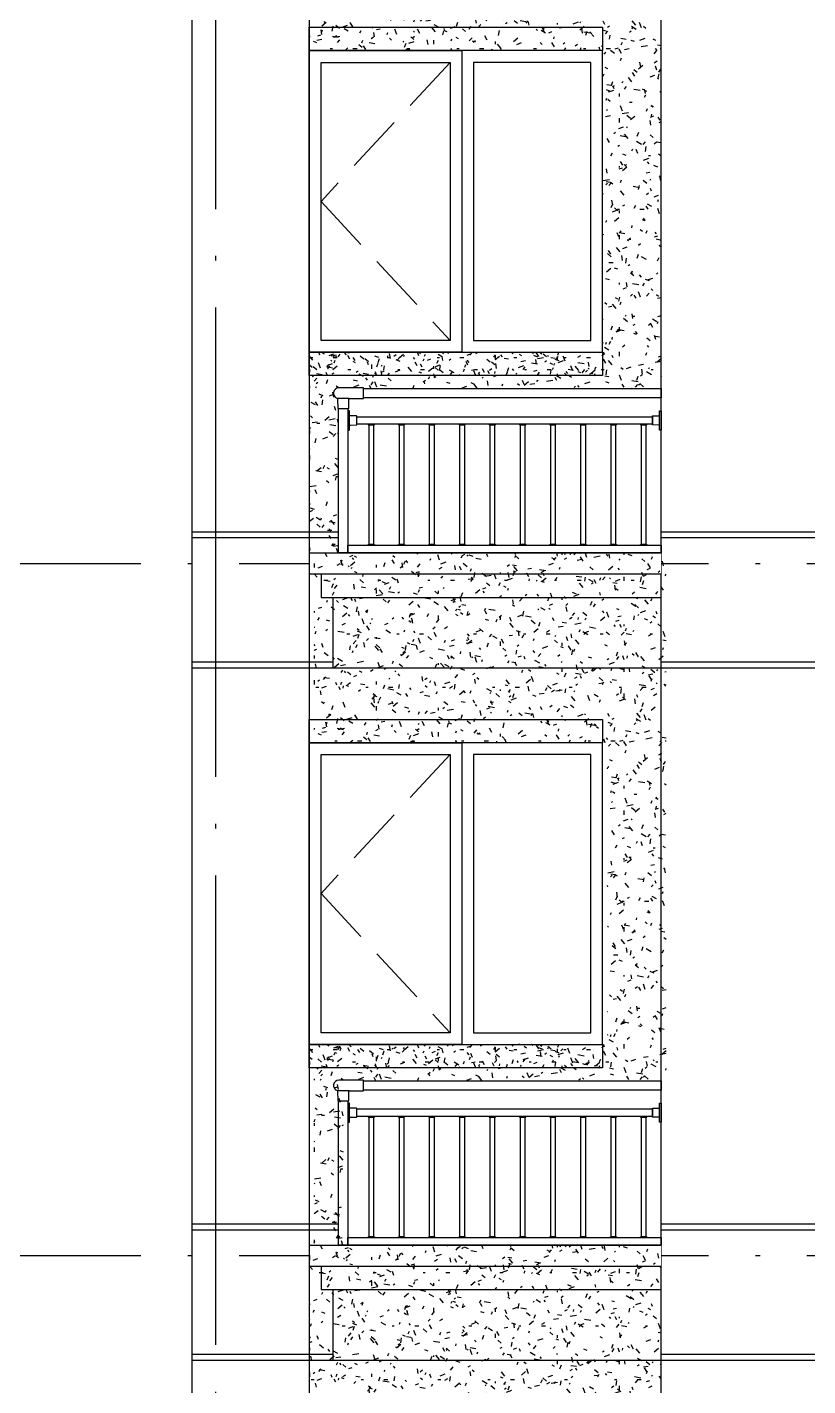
# Model space of a CAD drawing. Extents: x -12446 to 284554, y -295110 to 165007.
# Drawn here: x 801 to 4129, y -235309 to -229519 of the extents above; entities that cross this region are included whole.
import ezdxf

# ---------------------------------------------------------------- set-up
doc = ezdxf.new("R2010")
doc.units = 0
doc.header["$LTSCALE"] = 1000
doc.linetypes.add('AX-14-E$0$AX-85-M02$0$DASH', pattern=[0.35, 0.25, -0.1])
doc.linetypes.add('AX-14-E$0$DOTE', pattern=[2.42, 2, -0.2, 0.02, -0.2])
doc.layers.get('0').update_dxf_attribs({"linetype": 'CONTINUOUS'})
for name, color, linetype in [('A-Anno-Note', 241, 'CONTINUOUS'), ('AX-14-comp-tc$0$AX-T-LMCZ-Z$0$AX-13-E01-E03$0$A-Detl-Patt', 8, 'CONTINUOUS'), ('AX-14-comp-tc$0$灰褐色真石漆', 15, 'CONTINUOUS'), ('AX-14-E$0$A-Detl-Fine', 152, 'CONTINUOUS'), ('AX-14-E$0$A-Detl-Patt', 8, 'CONTINUOUS'), ('AX-14-E$0$A-Detl-Thin', 131, 'CONTINUOUS'), ('AX-14-E$0$A-elev-FIXT', 9, 'CONTINUOUS'), ('AX-14-E$0$A-elev-HRAL', 61, 'CONTINUOUS'), ('AX-14-E$0$栏杆型材', 82, 'CONTINUOUS'), ('AX-14-E$0$阳台栏杆扶手', 82, 'CONTINUOUS')]:
    doc.layers.add(name, color=color, linetype=linetype)
doc.layers.add('AX-14-E$0$A-Grid', color=222, linetype='AX-14-E$0$DOTE', plot=False)

# ---------------------------------------------------------------- blocks, each defined once
blk = doc.blocks.new('AX-14-E$0$4080转角立图')
at = {"layer": 'AX-14-E$0$A-elev-FIXT', "linetype": 'Continuous'}
blk.add_line((25.6, 42), (-24.3, 42), dxfattribs=at)
blk.add_lwpolyline([(-25.3, 43, -0.327139), (-24.2, 41.5), (-23.5, 0), (23.5, 0), (24.2, 40.5, -0.409111), (25.7, 42), (85.3, 42, 0.414214), (86.8, 43.5), (86.8, 86.5, 0.414214), (85.3, 88), (-18.8, 88, 0.865157)], format="xyb", close=True, dxfattribs=at)
blk = doc.blocks.new('AX-14-E$0$32固定座立面')
at = {"layer": 'AX-14-E$0$栏杆型材', "color": 6, "linetype": 'Continuous'}
blk.add_line((-7, -22.5), (-7, 22.5), dxfattribs=at)
blk.add_lwpolyline([(-7, -22.5, 0.41166), (-10, -19.5), (-36, -19.3, -0.41166), (-37, -18.3), (-37, 18.3, -0.41166), (-36, 19.3), (-10, 19.5, 0.41166), (-7, 22.5), (-7, 39, -0.41166), (-5, 41), (0, 41.1), (0, -41.1), (-5, -41, -0.41166), (-7, -39)], format="xyb", close=True, dxfattribs=at)
blk = doc.blocks.new('AX-14-E$0$A$C4D5E14F1')
at = {"layer": 'AX-14-E$0$A-Detl-Fine'}
for points in [[(100, 2900), (650, 2900), (650, 1715), (100, 1715)], [(1250, 2900), (750, 2900), (750, 1715), (1250, 1715)]]:
    blk.add_lwpolyline(points, close=True, dxfattribs=at)
at = {"layer": 'AX-14-E$0$A-Detl-Patt', "linetype": 'AX-14-E$0$AX-85-M02$0$DASH'}
blk.add_lwpolyline([(650, 2900), (100, 2307.5), (650, 1715)], dxfattribs=at)
at = {"layer": 'AX-14-E$0$A-Detl-Thin'}
blk.add_line((-450, 765), (-450, 3715), dxfattribs=at)
for points in [[(1550, 320), (1550, 3270)], [(1550, 320), (1550, 810)], [(150, 620), (1550, 620)], [(150, 320), (1550, 320)]]:
    blk.add_lwpolyline(points, dxfattribs=at)
for points in [[(50, 3050), (1300, 3050), (1300, 2950), (50, 2950)], [(50, 2950), (700, 2950), (700, 1665), (50, 1665)], [(1300, 2950), (700, 2950), (700, 1665), (1300, 1665)], [(50, 1665), (1300, 1665), (1300, 1565), (50, 1565)]]:
    blk.add_lwpolyline(points, close=True, dxfattribs=at)
at = {"layer": 'AX-14-E$0$A-elev-HRAL', "ltscale": 10}
for points in [[(302, 1358, 0.414214), (301.5, 1357.5), (301.5, 1355.5, 0.414214), (302, 1355), (327, 1355, 0.414214), (327.5, 1355.5), (327.5, 1357.5, 0.414214), (327, 1358)], [(431, 1358, 0.414214), (430.5, 1357.5), (430.5, 1355.5, 0.414214), (431, 1355), (456, 1355, 0.414214), (456.5, 1355.5), (456.5, 1357.5, 0.414214), (456, 1358)], [(560, 1358, 0.414214), (559.5, 1357.5), (559.5, 1355.5, 0.414214), (560, 1355), (585, 1355, 0.414214), (585.5, 1355.5), (585.5, 1357.5, 0.414214), (585, 1358)], [(689, 1358, 0.414214), (688.5, 1357.5), (688.5, 1355.5, 0.414214), (689, 1355), (714, 1355, 0.414214), (714.5, 1355.5), (714.5, 1357.5, 0.414214), (714, 1358)], [(818, 1358, 0.414214), (817.5, 1357.5), (817.5, 1355.5, 0.414214), (818, 1355), (843, 1355, 0.414214), (843.5, 1355.5), (843.5, 1357.5, 0.414214), (843, 1358)], [(947, 1358, 0.414214), (946.5, 1357.5), (946.5, 1355.5, 0.414214), (947, 1355), (972, 1355, 0.414214), (972.5, 1355.5), (972.5, 1357.5, 0.414214), (972, 1358)], [(1076, 1358, 0.414214), (1075.5, 1357.5), (1075.5, 1355.5, 0.414214), (1076, 1355), (1101, 1355, 0.414214), (1101.5, 1355.5), (1101.5, 1357.5, 0.414214), (1101, 1358)], [(1205, 1358, 0.414214), (1204.5, 1357.5), (1204.5, 1355.5, 0.414214), (1205, 1355), (1230, 1355, 0.414214), (1230.5, 1355.5), (1230.5, 1357.5, 0.414214), (1230, 1358)], [(1334, 1358, 0.414214), (1333.5, 1357.5), (1333.5, 1355.5, 0.414214), (1334, 1355), (1359, 1355, 0.414214), (1359.5, 1355.5), (1359.5, 1357.5, 0.414214), (1359, 1358)], [(1463, 1358, 0.414214), (1462.5, 1357.5), (1462.5, 1355.5, 0.414214), (1463, 1355), (1488, 1355, 0.414214), (1488.5, 1355.5), (1488.5, 1357.5, 0.414214), (1488, 1358)], [(302, 842, -0.414214), (301.5, 842.5), (301.5, 844.5, -0.414214), (302, 845), (327, 845, -0.414214), (327.5, 844.5), (327.5, 842.5, -0.414214), (327, 842)], [(431, 842, -0.414214), (430.5, 842.5), (430.5, 844.5, -0.414214), (431, 845), (456, 845, -0.414214), (456.5, 844.5), (456.5, 842.5, -0.414214), (456, 842)], [(560, 842, -0.414214), (559.5, 842.5), (559.5, 844.5, -0.414214), (560, 845), (585, 845, -0.414214), (585.5, 844.5), (585.5, 842.5, -0.414214), (585, 842)], [(689, 842, -0.414214), (688.5, 842.5), (688.5, 844.5, -0.414214), (689, 845), (714, 845, -0.414214), (714.5, 844.5), (714.5, 842.5, -0.414214), (714, 842)], [(818, 842, -0.414214), (817.5, 842.5), (817.5, 844.5, -0.414214), (818, 845), (843, 845, -0.414214), (843.5, 844.5), (843.5, 842.5, -0.414214), (843, 842)], [(947, 842, -0.414214), (946.5, 842.5), (946.5, 844.5, -0.414214), (947, 845), (972, 845, -0.414214), (972.5, 844.5), (972.5, 842.5, -0.414214), (972, 842)], [(1076, 842, -0.414214), (1075.5, 842.5), (1075.5, 844.5, -0.414214), (1076, 845), (1101, 845, -0.414214), (1101.5, 844.5), (1101.5, 842.5, -0.414214), (1101, 842)], [(1205, 842, -0.414214), (1204.5, 842.5), (1204.5, 844.5, -0.414214), (1205, 845), (1230, 845, -0.414214), (1230.5, 844.5), (1230.5, 842.5, -0.414214), (1230, 842)], [(1334, 842, -0.414214), (1333.5, 842.5), (1333.5, 844.5, -0.414214), (1334, 845), (1359, 845, -0.414214), (1359.5, 844.5), (1359.5, 842.5, -0.414214), (1359, 842)], [(1463, 842, -0.414214), (1462.5, 842.5), (1462.5, 844.5, -0.414214), (1463, 845), (1488, 845, -0.414214), (1488.5, 844.5), (1488.5, 842.5, -0.414214), (1488, 842)]]:
    blk.add_lwpolyline(points, format="xyb", close=True, dxfattribs=at)
for points in [[(324, 845), (305, 845), (305, 1355), (324, 1355)], [(453, 845), (434, 845), (434, 1355), (453, 1355)], [(582, 845), (563, 845), (563, 1355), (582, 1355)], [(711, 845), (692, 845), (692, 1355), (711, 1355)], [(840, 845), (821, 845), (821, 1355), (840, 1355)], [(969, 845), (950, 845), (950, 1355), (969, 1355)], [(1098, 845), (1079, 845), (1079, 1355), (1098, 1355)], [(1227, 845), (1208, 845), (1208, 1355), (1227, 1355)], [(1356, 845), (1337, 845), (1337, 1355), (1356, 1355)], [(1485, 845), (1466, 845), (1466, 1355), (1485, 1355)]]:
    blk.add_lwpolyline(points, close=True, dxfattribs=at)
at = {"layer": 'AX-14-E$0$栏杆型材'}
blk.add_lwpolyline([(252, 1390), (1513, 1390), (1513, 1358), (252, 1358)], close=True, dxfattribs=at)
at = {"layer": 'AX-14-E$0$阳台栏杆扶手'}
blk.add_lwpolyline([(1550, 1470), (281.8, 1470), (281.8, 1510), (1550, 1510)], close=True, dxfattribs=at)
at = {"layer": 'AX-14-E$0$A-elev-HRAL'}
for name, p in [('AX-14-E$0$4080转角立图', (195, 1425)), ('AX-14-E$0$32固定座立面', (1550, 1374))]:
    blk.add_blockref(name, p, dxfattribs=at)
at = {"layer": 'AX-14-E$0$A-elev-HRAL', "xscale": -1}
blk.add_blockref('AX-14-E$0$32固定座立面', (215, 1374), dxfattribs=at)
blk.add_wipeout([(50, 810), (1550, 810), (1550, 720), (50, 720)]).dxf.layer = 'AX-14-E$0$A-Detl-Thin'
at = {"layer": 'AX-14-E$0$A-Detl-Thin'}
for points in [[(50, 810), (1550, 810)], [(50, 810), (50, 720), (100, 720), (100, 620), (150, 620), (150, 320)], [(100, 720), (1550, 720)]]:
    blk.add_lwpolyline(points, dxfattribs=at)
at = {"layer": 'AX-14-E$0$栏杆型材'}
for points in [[(175, 1425), (215, 1425), (215, 810), (175, 810)], [(215, 842), (1550, 842), (1550, 810), (215, 810)]]:
    blk.add_lwpolyline(points, close=True, dxfattribs=at)
blk = doc.blocks.new('AX-14-E$0$wyhrehaw3yrjret')
at = {"layer": 'AX-14-E$0$A-Detl-Patt'}
for p, q in [((61836.2, 177184.7), (62461.2, 177184.7)), ((63836.2, 177184.7), (64661.2, 177184.7)), ((61836.2, 177159.7), (62461.2, 177159.7)), ((63836.2, 177159.7), (64661.2, 177159.7)), ((61836.2, 176629.7), (62436.2, 176629.7)), ((61836.2, 176604.7), (62436.2, 176604.7)), ((63836.2, 176629.7), (64636.2, 176629.7)), ((63836.2, 176604.7), (64636.2, 176604.7)), ((61836.2, 174234.7), (62461.2, 174234.7)), ((63836.2, 174234.7), (64661.2, 174234.7)), ((61836.2, 174209.7), (62461.2, 174209.7)), ((63836.2, 174209.7), (64661.2, 174209.7)), ((61836.2, 173679.7), (62436.2, 173679.7)), ((61836.2, 173654.7), (62436.2, 173654.7)), ((63836.2, 173679.7), (64636.2, 173679.7)), ((63836.2, 173654.7), (64636.2, 173654.7))]:
    blk.add_line(p, q, dxfattribs=at)
blk = doc.blocks.new('AX-14-comp-tc')
at = {"layer": 'AX-14-comp-tc$0$灰褐色真石漆'}
h = blk.add_hatch(dxfattribs=at)
h.set_pattern_fill('离散材料', color=256, scale=50)
h.set_pattern_definition([(0, (-60267.77, -400382.6), (132, 228), [12, -201, 9, -87, 18, -213]), (10, (-60324.77, -400259.6), (80.67614, 285.3443), [21, -51, 27, -159, 15, -198]), (20, (-60354.77, -400355.6), (133.47095, 220.97625), [24, -165, 21, -123, 15, -96]), (30, (-60267.77, -400373.6), (-21.96926, 254.05187), [15, -99, 12, -147, 9, -195]), (40, (-60351.77, -400307.6), (33.83592, 216.37036), [12, -132, 9, -84, 24, -153]), (50, (-60306.77, -400415.6), (-80.24786, 235.7335), [6, -111, 15, -183, 18, -93]), (60, (-60297.77, -400394.6), (-99.47303, 223.70766), [15, -123, 6, -144, 12, -111]), (70, (-60330.77, -400430.6), (-109.89227, 215.58685), [9, -57, 18, -96, 12, -132]), (80, (-60315.77, -400253.6), (-208.56534, 164.71945), [21, -132, 9, -156, 18, -147]), (90, (-60297.77, -400382.6), (-264, 111), [18, -93, 12, -183, 6, -186]), (100, (-60345.77, -400289.6), (-247.97146, 145.1453), [21, -117, 18, -96, 21, -219]), (110, (-60366.77, -400460.6), (-240.44034, 81.69114), [24, -78, 12, -159, 18, -174]), (120, (-60447.77, -400424.6), (-286.64994, 28.49227), [15, -201, 18, -93, 21, -123]), (130, (-60381.77, -400490.6), (-279.10777, 71.26608), [9, -66, 12, -129, 24, -168]), (140, (-60471.77, -400250.6), (-220.59685, -34.20569), [18, -108, 21, -93, 12, -126]), (150, (-60222.77, -400508.6), (-204.82497, -120.76726), [12, -84, 24, -186, 21, -171]), (160, (-60420.77, -400340.6), (-237.90107, -162.4287), [18, -126, 15, -114, 12, -183]), (170, (-60402.77, -400412.6), (-215.64405, -169.12317), [27, -99, 18, -135, 24, -132])])
h.paths.add_polyline_path([(1852.4, -238181.9), (1977.4, -238181.9), (1977.4, -237566.9), (1973.9, -237566.9), (1972.9, -237524.5), (1957.1, -237517.3), (1954.1, -237503.2), (1955.8, -237492.7), (1963.5, -237482.2), (1978.6, -237478.9), (2083.7, -237479.3), (2084.1, -237481.9), (3315.4, -237481.9), (3344.5, -237481.5), (3345.4, -237462.8), (3347.4, -237460.8), (3352.4, -237460.8), (3352.4, -235231.9), (1852.4, -235231.9), (1852.4, -236041.9), (3102.4, -236041.9), (3102.4, -237326.9), (1852.4, -237326.9)])
h = blk.add_hatch(dxfattribs=at)
h.set_pattern_fill('离散材料', color=256, scale=50)
h.set_pattern_definition([(0, (-60267.77, -459382.6), (132, 228), [12, -201, 9, -87, 18, -213]), (10, (-60324.77, -459259.6), (80.67614, 285.3443), [21, -51, 27, -159, 15, -198]), (20, (-60354.77, -459355.6), (133.47095, 220.97625), [24, -165, 21, -123, 15, -96]), (30, (-60267.77, -459373.6), (-21.96926, 254.05187), [15, -99, 12, -147, 9, -195]), (40, (-60351.77, -459307.6), (33.83592, 216.370355), [12, -132, 9, -84, 24, -153]), (50, (-60306.77, -459415.6), (-80.24786, 235.7335), [6, -111, 15, -183, 18, -93]), (60, (-60297.77, -459394.6), (-99.47303, 223.70766), [15, -123, 6, -144, 12, -111]), (70, (-60330.77, -459430.6), (-109.89227, 215.58685), [9, -57, 18, -96, 12, -132]), (80, (-60315.77, -459253.6), (-208.56534, 164.71945), [21, -132, 9, -156, 18, -147]), (90, (-60297.77, -459382.6), (-264, 111), [18, -93, 12, -183, 6, -186]), (100, (-60345.77, -459289.6), (-247.97146, 145.1453), [21, -117, 18, -96, 21, -219]), (110, (-60366.77, -459460.6), (-240.44034, 81.69114), [24, -78, 12, -159, 18, -174]), (120, (-60447.77, -459424.6), (-286.64994, 28.49227), [15, -201, 18, -93, 21, -123]), (130, (-60381.77, -459490.6), (-279.10777, 71.26608), [9, -66, 12, -129, 24, -168]), (140, (-60471.77, -459250.6), (-220.59685, -34.20569), [18, -108, 21, -93, 12, -126]), (150, (-60222.77, -459508.6), (-204.82497, -120.76726), [12, -84, 24, -186, 21, -171]), (160, (-60420.77, -459340.6), (-237.90107, -162.4287), [18, -126, 15, -114, 12, -183]), (170, (-60402.77, -459412.6), (-215.64405, -169.12317), [27, -99, 18, -135, 24, -132])])
h.paths.add_polyline_path([(1852.4, -237326.9), (3152.4, -237326.9), (3152.4, -237426.9), (1852.4, -237426.9)])
h.paths.add_polyline_path([(4102.4, -237326.9), (5602.4, -237326.9), (5602.4, -237426.9), (4102.4, -237426.9)])
h = blk.add_hatch(dxfattribs=at)
h.set_pattern_fill('离散材料', color=256, scale=50)
h.set_pattern_definition([(0, (-60247.77, -403332.6), (132, 228), [12, -201, 9, -87, 18, -213]), (10, (-60304.77, -403209.6), (80.67614, 285.3443), [21, -51, 27, -159, 15, -198]), (20, (-60334.77, -403305.6), (133.47095, 220.97625), [24, -165, 21, -123, 15, -96]), (30, (-60247.77, -403323.6), (-21.96926, 254.05187), [15, -99, 12, -147, 9, -195]), (40, (-60331.77, -403257.6), (33.83592, 216.37036), [12, -132, 9, -84, 24, -153]), (50, (-60286.77, -403365.6), (-80.24786, 235.7335), [6, -111, 15, -183, 18, -93]), (60, (-60277.77, -403344.6), (-99.47303, 223.70766), [15, -123, 6, -144, 12, -111]), (70, (-60310.77, -403380.6), (-109.89227, 215.58685), [9, -57, 18, -96, 12, -132]), (80, (-60295.77, -403203.6), (-208.56534, 164.71945), [21, -132, 9, -156, 18, -147]), (90, (-60277.77, -403332.6), (-264, 111), [18, -93, 12, -183, 6, -186]), (100, (-60325.77, -403239.6), (-247.97146, 145.1453), [21, -117, 18, -96, 21, -219]), (110, (-60346.77, -403410.6), (-240.44034, 81.69114), [24, -78, 12, -159, 18, -174]), (120, (-60427.77, -403374.6), (-286.64994, 28.49227), [15, -201, 18, -93, 21, -123]), (130, (-60361.77, -403440.6), (-279.10777, 71.26608), [9, -66, 12, -129, 24, -168]), (140, (-60451.77, -403200.6), (-220.59685, -34.20569), [18, -108, 21, -93, 12, -126]), (150, (-60202.77, -403458.6), (-204.82497, -120.76726), [12, -84, 24, -186, 21, -171]), (160, (-60400.77, -403290.6), (-237.90107, -162.4287), [18, -126, 15, -114, 12, -183]), (170, (-60382.77, -403362.6), (-215.64405, -169.12317), [27, -99, 18, -135, 24, -132])])
h.paths.add_polyline_path([(1872.4, -241131.9), (1997.4, -241131.9), (1997.4, -240516.9), (1993.9, -240516.9), (1992.9, -240474.5), (1977.1, -240467.3), (1974.1, -240453.2), (1975.8, -240442.7), (1983.5, -240432.2), (1998.6, -240428.9), (2103.7, -240429.3), (2104.1, -240431.9), (3335.4, -240431.9), (3364.5, -240431.5), (3365.4, -240412.8), (3367.4, -240410.8), (3372.4, -240410.8), (3372.4, -238181.9), (1872.4, -238181.9), (1872.4, -238991.9), (3122.4, -238991.9), (3122.4, -240276.9), (1872.4, -240276.9)])
h = blk.add_hatch(dxfattribs=at)
h.set_pattern_fill('离散材料', color=256, scale=50)
h.set_pattern_definition([(0, (-60267.76, -462332.6), (132, 228), [12, -201, 9, -87, 18, -213]), (10, (-60324.76, -462209.6), (80.67614, 285.3443), [21, -51, 27, -159, 15, -198]), (20, (-60354.76, -462305.6), (133.47095, 220.97625), [24, -165, 21, -123, 15, -96]), (30, (-60267.76, -462323.6), (-21.96926, 254.05187), [15, -99, 12, -147, 9, -195]), (40, (-60351.76, -462257.6), (33.83592, 216.370355), [12, -132, 9, -84, 24, -153]), (50, (-60306.76, -462365.6), (-80.24786, 235.7335), [6, -111, 15, -183, 18, -93]), (60, (-60297.76, -462344.6), (-99.47303, 223.70766), [15, -123, 6, -144, 12, -111]), (70, (-60330.76, -462380.6), (-109.89227, 215.58685), [9, -57, 18, -96, 12, -132]), (80, (-60315.76, -462203.6), (-208.56534, 164.71945), [21, -132, 9, -156, 18, -147]), (90, (-60297.76, -462332.6), (-264, 111), [18, -93, 12, -183, 6, -186]), (100, (-60345.76, -462239.6), (-247.97146, 145.1453), [21, -117, 18, -96, 21, -219]), (110, (-60366.76, -462410.6), (-240.44034, 81.69114), [24, -78, 12, -159, 18, -174]), (120, (-60447.76, -462374.6), (-286.64994, 28.49227), [15, -201, 18, -93, 21, -123]), (130, (-60381.76, -462440.6), (-279.10777, 71.26608), [9, -66, 12, -129, 24, -168]), (140, (-60471.76, -462200.6), (-220.59685, -34.20569), [18, -108, 21, -93, 12, -126]), (150, (-60222.76, -462458.6), (-204.82497, -120.76726), [12, -84, 24, -186, 21, -171]), (160, (-60420.76, -462290.6), (-237.90107, -162.4287), [18, -126, 15, -114, 12, -183]), (170, (-60402.76, -462362.6), (-215.64405, -169.12317), [27, -99, 18, -135, 24, -132])])
h.paths.add_polyline_path([(1852.4, -240276.9), (3152.4, -240276.9), (3152.4, -240376.9), (1852.4, -240376.9)])
h.paths.add_polyline_path([(4102.4, -240276.9), (5602.4, -240276.9), (5602.4, -240376.9), (4102.4, -240376.9)])
h = blk.add_hatch(dxfattribs=at)
h.set_pattern_fill('离散材料', color=256, scale=50)
h.set_pattern_definition([(0, (-60267.77, -406282.6), (132, 228), [12, -201, 9, -87, 18, -213]), (10, (-60324.77, -406159.6), (80.67614, 285.3443), [21, -51, 27, -159, 15, -198]), (20, (-60354.77, -406255.6), (133.47095, 220.97625), [24, -165, 21, -123, 15, -96]), (30, (-60267.77, -406273.6), (-21.96926, 254.05187), [15, -99, 12, -147, 9, -195]), (40, (-60351.77, -406207.6), (33.83592, 216.37036), [12, -132, 9, -84, 24, -153]), (50, (-60306.77, -406315.6), (-80.24786, 235.7335), [6, -111, 15, -183, 18, -93]), (60, (-60297.77, -406294.6), (-99.47303, 223.70766), [15, -123, 6, -144, 12, -111]), (70, (-60330.77, -406330.6), (-109.89227, 215.58685), [9, -57, 18, -96, 12, -132]), (80, (-60315.77, -406153.6), (-208.56534, 164.71945), [21, -132, 9, -156, 18, -147]), (90, (-60297.77, -406282.6), (-264, 111), [18, -93, 12, -183, 6, -186]), (100, (-60345.77, -406189.6), (-247.97146, 145.1453), [21, -117, 18, -96, 21, -219]), (110, (-60366.77, -406360.6), (-240.44034, 81.69114), [24, -78, 12, -159, 18, -174]), (120, (-60447.77, -406324.6), (-286.64994, 28.49227), [15, -201, 18, -93, 21, -123]), (130, (-60381.77, -406390.6), (-279.10777, 71.26608), [9, -66, 12, -129, 24, -168]), (140, (-60471.77, -406150.6), (-220.59685, -34.20569), [18, -108, 21, -93, 12, -126]), (150, (-60222.77, -406408.6), (-204.82497, -120.76726), [12, -84, 24, -186, 21, -171]), (160, (-60420.77, -406240.6), (-237.90107, -162.4287), [18, -126, 15, -114, 12, -183]), (170, (-60402.77, -406312.6), (-215.64405, -169.12317), [27, -99, 18, -135, 24, -132])])
h.paths.add_polyline_path([(1852.4, -244081.9), (1977.4, -244081.9), (1977.4, -243466.9), (1973.9, -243466.9), (1972.9, -243424.5), (1957.1, -243417.3), (1954.1, -243403.2), (1955.8, -243392.7), (1963.5, -243382.2), (1978.6, -243378.9), (2083.7, -243379.3), (2084.1, -243381.9), (3315.4, -243381.9), (3344.5, -243381.5), (3345.4, -243362.8), (3347.4, -243360.8), (3352.4, -243360.8), (3352.4, -241131.9), (1852.4, -241131.9), (1852.4, -241941.9), (3102.4, -241941.9), (3102.4, -243226.9), (1852.4, -243226.9)])
at = {"layer": 'AX-14-comp-tc$0$AX-T-LMCZ-Z$0$AX-13-E01-E03$0$A-Detl-Patt'}
blk.add_line((1852.4, -255491.9), (1851.1, -219626.9), dxfattribs=at)
blk = doc.blocks.new('AX-14-E')
at = {"layer": 'AX-14-E$0$A-Grid'}
for p, q in [((1603.9, -199254.4), (1603.9, -263085.2)), ((-714.4, -231804.4), (39369.1, -231804.4)), ((-714.4, -234754.4), (39369.1, -234754.4))]:
    blk.add_line(p, q, dxfattribs=at)
blk.add_blockref('AX-14-E$0$A$C4D5E14F1', (1953.9, -232569.4))
blk.add_blockref('AX-14-E$0$A$C4D5E14F1', (1953.9, -235519.4))
blk.add_blockref('AX-14-E$0$A$C4D5E14F1', (1953.9, -238469.4))
at = {"layer": 'AX-14-E$0$A-Detl-Thin'}
blk.add_blockref('AX-14-comp-tc', (152.8, 6422.5), dxfattribs=at)
at = {"layer": 'AX-14-E$0$A-Detl-Thin', "color": 6}
blk.add_blockref('AX-14-E$0$wyhrehaw3yrjret', (-60332.2, -408854.1), dxfattribs=at)

msp = doc.modelspace()

# ---------------------------------------------------------------- block references
at = {"layer": 'A-Anno-Note'}
msp.add_blockref('AX-14-E', (0, 0), dxfattribs=at)

doc.saveas('drawing.dxf')
